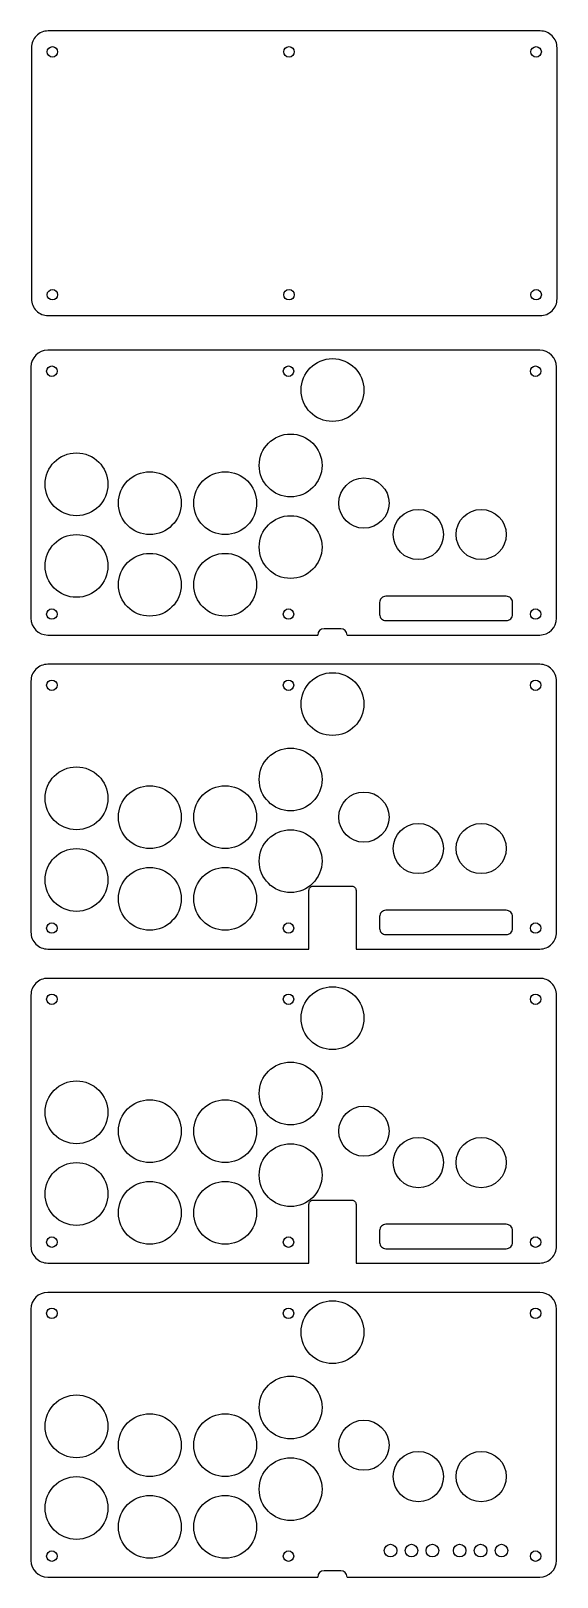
# Model space of a CAD drawing. Header units: millimetres. Extents: x -119 to 132, y -590 to 148.
import ezdxf

# ---------------------------------------------------------------- set-up
doc = ezdxf.new("R2010")
doc.units = ezdxf.units.MM
doc.layers.get('0').update_dxf_attribs({"linetype": 'CONTINUOUS'})

msp = doc.modelspace()

# ---------------------------------------------------------------- linework, layer by layer
for p, q in [((124.02, -4.19), (-110.98, -4.19)), ((-118.98, -12.19), (-118.98, -132.19)), ((132.02, -132.19), (132.02, -12.19)), ((-110.98, -140.19), (18.02, -140.19)), ((29.02, -137.19), (21.02, -137.19)), ((32.02, -140.19), (124.02, -140.19)), ((124.02, -454.19), (-110.98, -454.19)), ((-118.98, -462.19), (-118.98, -582.19)), ((132.02, -582.19), (132.02, -462.19)), ((-110.98, -590.19), (18.02, -590.19)), ((29.02, -587.19), (21.02, -587.19)), ((32.02, -590.19), (124.02, -590.19))]:
    msp.add_line(p, q)
for points in [[(132.27, 20.36), (132.27, 140.36, 0.414214), (124.27, 148.36), (-110.73, 148.36, 0.414214), (-118.73, 140.36), (-118.73, 20.36, 0.414214), (-110.73, 12.36), (18.27, 12.36), (32.27, 12.36), (124.27, 12.36, 0.414214)], [(107.99, -133.32, 0.414214), (110.99, -130.32), (110.99, -124.69, 0.414214), (107.99, -121.69), (50.51, -121.69, 0.414214), (47.51, -124.69), (47.51, -130.32, 0.414214), (50.51, -133.32)], [(-118.98, -162.19), (-118.98, -282.19, 0.414214), (-110.98, -290.19), (13.77, -290.19), (13.77, -262.19, -0.414214), (15.77, -260.19), (34.27, -260.19, -0.414214), (36.27, -262.19), (36.27, -290.19), (124.02, -290.19, 0.414214), (132.02, -282.19), (132.02, -162.19, 0.414214), (124.02, -154.19), (-110.98, -154.19, 0.414214)], [(50.51, -271.69, 0.414214), (47.51, -274.69), (47.51, -280.32, 0.414214), (50.51, -283.32), (107.99, -283.32, 0.414214), (110.99, -280.32), (110.99, -274.69, 0.414214), (107.99, -271.69)], [(-118.98, -312.19), (-118.98, -432.19, 0.414214), (-110.98, -440.19), (13.77, -440.19), (13.77, -412.19, -0.414214), (15.77, -410.19), (34.27, -410.19, -0.414214), (36.27, -412.19), (36.27, -440.19), (124.02, -440.19, 0.414214), (132.02, -432.19), (132.02, -312.19, 0.414214), (124.02, -304.19), (-110.98, -304.19, 0.414214)], [(50.51, -421.69, 0.414214), (47.51, -424.69), (47.51, -430.32, 0.414214), (50.51, -433.32), (107.99, -433.32, 0.414214), (110.99, -430.32), (110.99, -424.69, 0.414214), (107.99, -421.69)]]:
    msp.add_lwpolyline(points, format="xyb", close=True)
for centre, radius in [((-108.73, 138.36), 2.5), ((4.27, 138.36), 2.5), ((122.27, 138.36), 2.5), ((-108.73, 22.36), 2.5), ((4.27, 22.36), 2.5), ((122.27, 22.36), 2.5), ((-108.98, -14.19), 2.5), ((4.02, -14.19), 2.5), ((25.02, -23.19), 15), ((122.02, -14.19), 2.5), ((5.02, -59.19), 15), ((-97.23, -68.19), 15), ((-62.23, -77.19), 15), ((-26.23, -77.19), 15), ((40.02, -77.19), 12), ((66.02, -92.19), 12), ((96.02, -92.19), 12), ((5.02, -98.19), 15), ((-97.23, -107.19), 15), ((-62.23, -116.19), 15), ((-26.23, -116.19), 15), ((-108.98, -130.19), 2.5), ((4.02, -130.19), 2.5), ((122.02, -130.19), 2.5), ((-108.98, -164.19), 2.5), ((4.02, -164.19), 2.5), ((25.02, -173.19), 15), ((122.02, -164.19), 2.5), ((5.02, -209.19), 15), ((-97.23, -218.19), 15), ((-62.23, -227.19), 15), ((-26.23, -227.19), 15), ((40.02, -227.19), 12), ((5.02, -248.19), 15), ((66.02, -242.19), 12), ((96.02, -242.19), 12), ((-97.23, -257.19), 15), ((-62.23, -266.19), 15), ((-26.23, -266.19), 15), ((-108.98, -280.19), 2.5), ((4.02, -280.19), 2.5), ((122.02, -280.19), 2.5), ((25.02, -323.19), 15), ((-108.98, -314.19), 2.5), ((4.02, -314.19), 2.5), ((122.02, -314.19), 2.5), ((5.02, -359.19), 15), ((-97.23, -368.19), 15), ((-62.23, -377.19), 15), ((-26.23, -377.19), 15), ((40.02, -377.19), 12), ((5.02, -398.19), 15), ((66.02, -392.19), 12), ((96.02, -392.19), 12), ((-97.23, -407.19), 15), ((-62.23, -416.19), 15), ((-26.23, -416.19), 15), ((-108.98, -430.19), 2.5), ((4.02, -430.19), 2.5), ((122.02, -430.19), 2.5), ((-108.98, -464.19), 2.5), ((4.02, -464.19), 2.5), ((25.02, -473.19), 15), ((122.02, -464.19), 2.5), ((5.02, -509.19), 15), ((-97.23, -518.19), 15), ((-62.23, -527.19), 15), ((-26.23, -527.19), 15), ((40.02, -527.19), 12), ((66.02, -542.19), 12), ((96.02, -542.19), 12), ((5.02, -548.19), 15), ((-97.23, -557.19), 15), ((-62.23, -566.19), 15), ((-26.23, -566.19), 15), ((52.75, -577.52), 3), ((62.75, -577.52), 3), ((72.75, -577.52), 3), ((85.75, -577.52), 3), ((95.75, -577.52), 3), ((105.75, -577.52), 3), ((-108.98, -580.19), 2.5), ((4.02, -580.19), 2.5), ((122.02, -580.19), 2.5)]:
    msp.add_circle(centre, radius)
for centre, radius, start, end in [((-110.98, -12.19), 8, 90, 180), ((124.02, -12.19), 8, 0, 90), ((-110.98, -132.19), 8, 180, 270), ((124.02, -132.19), 8, -90, 0), ((21.02, -140.19), 3, 90, 180), ((29.02, -140.19), 3, 0, 90), ((-110.98, -462.19), 8, 90, 180), ((124.02, -462.19), 8, 0, 90), ((-110.98, -582.19), 8, 180, 270), ((124.02, -582.19), 8, -90, 0), ((21.02, -590.19), 3, 90, 180), ((29.02, -590.19), 3, 0, 90)]:
    msp.add_arc(centre, radius, start, end)

doc.saveas('drawing.dxf')
